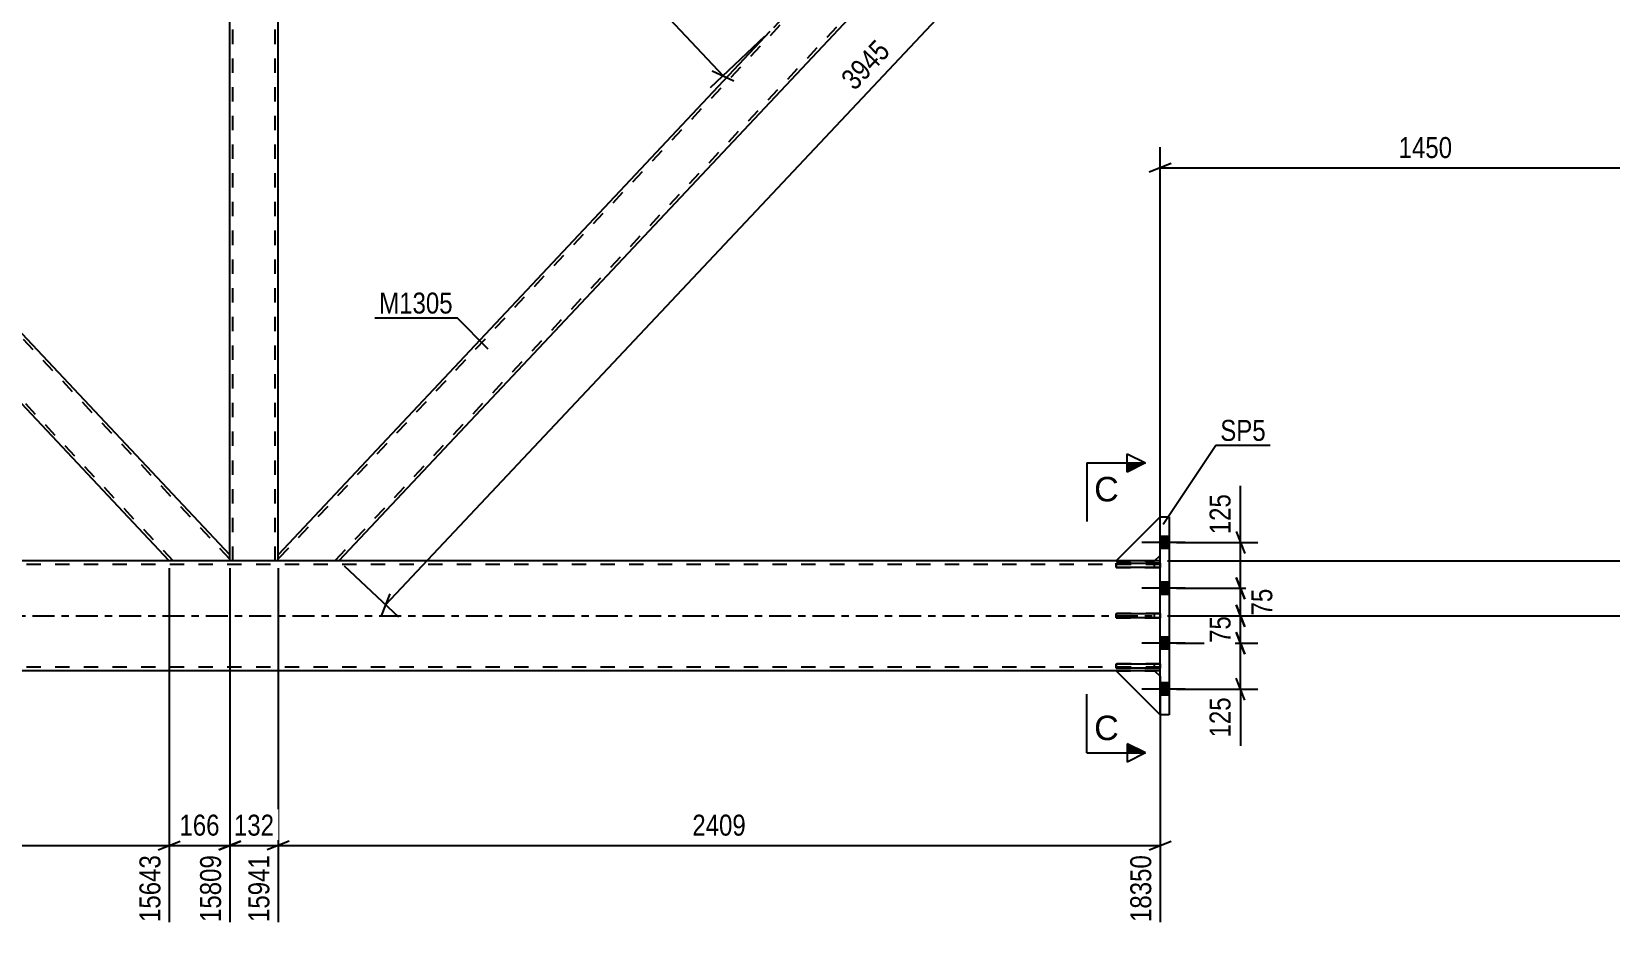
# Model space of a CAD drawing. Header units: millimetres. Extents: x -188 to 1001, y -654 to 187.
# Drawn here: x 663.4 to 879, y -201.9 to -79.7 of the extents above; entities that cross this region are included whole.
import ezdxf

# ---------------------------------------------------------------- set-up
doc = ezdxf.new("R2010")
doc.units = ezdxf.units.MM
doc.linetypes.add('DXK_LINE_DOT2', pattern=[3.9198, 1.9599, -1.9599])
doc.linetypes.add('DXK_LINE_DOT3', pattern=[5.9187, 2.979, -0.9799, 0.9799, -0.9799])
doc.styles.add('Arial', font='ARIAL.TTF', dxfattribs={"height": 0.2})
doc.styles.add('Arial Narrow', font='ARIALN.TTF', dxfattribs={"height": 0.2})

# ---------------------------------------------------------------- blocks, each defined once
blk = doc.blocks.new('Part-761542699-1617 - 1399')
at = {"color": 7, "linetype": 'DXK_LINE_DOT2'}
for p, q in [((817.5, -159.2), (811.5, -159.2)), ((811.5, -159.2), (811.5, -159.8)), ((816.75, -159.8), (816.75, -159.2)), ((817.5, -159.8), (817.5, -159.2)), ((811.5, -159.8), (817.5, -159.8))]:
    blk.add_line(p, q, dxfattribs=at)
blk = doc.blocks.new('Part-761542699-1615 - 1399')
at = {"color": 7, "linetype": 'DXK_LINE_DOT2'}
for p, q in [((811.5, -167), (816.75, -167)), ((817.5, -173), (811.5, -167)), ((816.75, -167), (817.5, -167.75)), ((817.5, -167.75), (817.5, -173))]:
    blk.add_line(p, q, dxfattribs=at)
blk = doc.blocks.new('Bolt-761542699-1490 - 1399')
at = {"linetype": 'Continuous'}
for points in [[(817.5, -148.67), (817.5, -150.32), (818.75, -150.32), (818.75, -148.67)], [(817.5, -148.67), (817.5, -150.32), (818.75, -150.32), (818.75, -148.67)], [(817.5, -148.67), (817.5, -150.32), (818.75, -150.32), (818.75, -148.67)], [(817.5, -154.92), (817.5, -156.57), (818.75, -156.57), (818.75, -154.92)], [(817.5, -154.92), (817.5, -156.57), (818.75, -156.57), (818.75, -154.92)], [(817.5, -162.42), (817.5, -164.07), (818.75, -164.07), (818.75, -162.42)], [(817.5, -162.42), (817.5, -164.07), (818.75, -164.07), (818.75, -162.42)], [(817.5, -168.67), (817.5, -170.32), (818.75, -170.32), (818.75, -168.67)], [(817.5, -168.67), (817.5, -170.32), (818.75, -170.32), (818.75, -168.67)], [(817.5, -168.67), (817.5, -170.32), (818.75, -170.32), (818.75, -168.67)]]:
    blk.add_hatch(color=1, dxfattribs=at).paths.add_polyline_path(points)
at = {"color": 1, "linetype": 'Continuous'}
for p, q in [((818.75, -148.67), (817.5, -148.67)), ((818.75, -148.67), (817.5, -148.67)), ((818.75, -148.67), (817.5, -148.67)), ((820.95, -149.5), (815, -149.5)), ((820.95, -149.5), (815, -149.5)), ((820.95, -149.5), (815, -149.5)), ((818.75, -150.32), (817.5, -150.32)), ((818.75, -150.32), (817.5, -150.32)), ((818.75, -150.32), (817.5, -150.32)), ((818.75, -154.92), (817.5, -154.92)), ((818.75, -154.92), (817.5, -154.92)), ((820.95, -155.75), (815, -155.75)), ((820.95, -155.75), (815, -155.75)), ((818.75, -156.57), (817.5, -156.57)), ((818.75, -156.57), (817.5, -156.57)), ((820.95, -163.25), (815, -163.25)), ((820.95, -163.25), (815, -163.25)), ((818.75, -162.42), (817.5, -162.42)), ((818.75, -162.42), (817.5, -162.42)), ((818.75, -164.07), (817.5, -164.07)), ((818.75, -164.07), (817.5, -164.07)), ((820.95, -169.5), (815, -169.5)), ((820.95, -169.5), (815, -169.5)), ((820.95, -169.5), (815, -169.5)), ((818.75, -168.67), (817.5, -168.67)), ((818.75, -168.67), (817.5, -168.67)), ((818.75, -168.67), (817.5, -168.67)), ((818.75, -170.32), (817.5, -170.32)), ((818.75, -170.32), (817.5, -170.32)), ((818.75, -170.32), (817.5, -170.32))]:
    blk.add_line(p, q, dxfattribs=at)
blk = doc.blocks.new('Part-761542699-1582 - 1399')
at = {"color": 7, "linetype": 'DXK_LINE_DOT2'}
for p, q in [((817.5, -152.5), (-100, -152.5)), ((817.5, -152), (230.6, -152)), ((817.5, -167), (817.5, -152)), ((817.5, -166.5), (-100, -166.5))]:
    blk.add_line(p, q, dxfattribs=at)
at = {"color": 2, "linetype": 'Continuous'}
for p, q in [((817.5, -152), (540.75, -152)), ((817.5, -167), (551.88, -167))]:
    blk.add_line(p, q, dxfattribs=at)
at = {"color": 7, "linetype": 'DXK_LINE_DOT3'}
blk.add_line((-100, -159.5), (817.5, -159.5), dxfattribs=at)
blk = doc.blocks.new('Part-761542699-1606 - 1399')
at = {"color": 2, "linetype": 'Continuous'}
for p, q in [((817.5, -146), (811.5, -152)), ((816.75, -152), (817.5, -151.25))]:
    blk.add_line(p, q, dxfattribs=at)
at = {"color": 7, "linetype": 'DXK_LINE_DOT2'}
for p, q in [((817.5, -151.25), (817.5, -146)), ((811.5, -152), (816.75, -152))]:
    blk.add_line(p, q, dxfattribs=at)
blk = doc.blocks.new('Part-761542699-1609 - 1399')
at = {"color": 7, "linetype": 'DXK_LINE_DOT2'}
for p, q in [((817.5, -146), (811.5, -152)), ((817.5, -151.25), (817.5, -146)), ((811.5, -152), (816.75, -152)), ((816.75, -152), (817.5, -151.25))]:
    blk.add_line(p, q, dxfattribs=at)
blk = doc.blocks.new('Part-761542699-1612 - 1399')
at = {"color": 2, "linetype": 'Continuous'}
for p, q in [((817.5, -173), (811.5, -167)), ((816.75, -167), (817.5, -167.75))]:
    blk.add_line(p, q, dxfattribs=at)
at = {"color": 7, "linetype": 'DXK_LINE_DOT2'}
for p, q in [((811.5, -167), (816.75, -167)), ((817.5, -167.75), (817.5, -173))]:
    blk.add_line(p, q, dxfattribs=at)
blk = doc.blocks.new('Part-761542699-1616 - 1399')
at = {"color": 7, "linetype": 'DXK_LINE_DOT2'}
for p, q in [((817.5, -152.32), (811.5, -152.32)), ((811.5, -152.32), (811.5, -152.92)), ((811.5, -152.92), (817.5, -152.92)), ((816.75, -152.92), (816.75, -152.32)), ((817.5, -152.92), (817.5, -152.32))]:
    blk.add_line(p, q, dxfattribs=at)
blk = doc.blocks.new('Part-761542699-1645 - 1399')
at = {"color": 2, "linetype": 'Continuous'}
for p, q in [((623.28, -79.75), (618.75, -84.57)), ((690.45, -151.17), (623.28, -79.75)), ((682.17, -152), (618.75, -84.57)), ((690.45, -152), (690.45, -151.17))]:
    blk.add_line(p, q, dxfattribs=at)
at = {"color": 7, "linetype": 'DXK_LINE_DOT2'}
for p, q in [((690.45, -151.76), (623.01, -80.04)), ((619.03, -84.27), (619.05, -84.25)), ((682.72, -152), (619.03, -84.27)), ((690.45, -152), (682.17, -152))]:
    blk.add_line(p, q, dxfattribs=at)
blk = doc.blocks.new('Part-761542699-1695 - 1399')
at = {"color": 7, "linetype": 'DXK_LINE_DOT2'}
for p, q in [((697.05, -7.5), (690.45, -7.5)), ((690.45, -8.33), (690.45, -7.5)), ((690.85, -152), (690.85, -7.5)), ((696.65, -152), (696.65, -7.5)), ((697.05, -8.33), (697.05, -7.5)), ((690.45, -152), (690.45, -151.17)), ((697.05, -152), (690.45, -152)), ((697.05, -152), (697.05, -151.17))]:
    blk.add_line(p, q, dxfattribs=at)
at = {"color": 2, "linetype": 'Continuous'}
for p, q in [((690.45, -151.17), (690.45, -8.33)), ((697.05, -151.17), (697.05, -8.33))]:
    blk.add_line(p, q, dxfattribs=at)
blk = doc.blocks.new('Part-761542699-1740 - 1399')
at = {"color": 7, "linetype": 'DXK_LINE_DOT2'}
for p, q in [((832.72, -7.5), (697.05, -151.76)), ((840.45, -7.74), (704.79, -152)), ((840.45, -7.5), (832.17, -7.5)), ((840.45, -8.33), (840.39, -8.39)), ((840.45, -8.33), (840.45, -7.5)), ((768.75, -74.93), (764.22, -79.75)), ((705.33, -152), (697.05, -152))]:
    blk.add_line(p, q, dxfattribs=at)
at = {"color": 2, "linetype": 'Continuous'}
for p, q in [((840.39, -8.39), (705.33, -152)), ((832.17, -7.5), (768.75, -74.93)), ((764.22, -79.75), (697.05, -151.17)), ((697.05, -152), (697.05, -151.17))]:
    blk.add_line(p, q, dxfattribs=at)
blk = doc.blocks.new('Part-761542699-1750 - 1399')
at = {"color": 7, "linetype": 'DXK_LINE_DOT2'}
for p, q in [((682.72, -7.5), (547.05, -151.76)), ((690.45, -7.74), (554.79, -152)), ((690.45, -7.5), (682.17, -7.5)), ((618.75, -74.93), (614.22, -79.75)), ((623.28, -79.75), (618.75, -84.57)), ((555.33, -152), (547.05, -152))]:
    blk.add_line(p, q, dxfattribs=at)
at = {"color": 2, "linetype": 'Continuous'}
for p, q in [((682.17, -7.5), (618.75, -74.93)), ((690.45, -8.33), (623.28, -79.75)), ((690.45, -8.33), (690.45, -7.5)), ((614.22, -79.75), (547.05, -151.17)), ((618.75, -84.57), (555.33, -152)), ((547.05, -152), (547.05, -151.17))]:
    blk.add_line(p, q, dxfattribs=at)
blk = doc.blocks.new('Part-761542699-1831 - 1399')
at = {"color": 2, "linetype": 'Continuous'}
for p, q in [((817.5, -146), (818.75, -146)), ((817.5, -152.32), (817.5, -146)), ((818.75, -146), (818.75, -173)), ((817.5, -159.2), (817.5, -152.92)), ((817.5, -166.07), (817.5, -159.8)), ((817.5, -173), (817.5, -166.67)), ((818.75, -173), (817.5, -173))]:
    blk.add_line(p, q, dxfattribs=at)
at = {"color": 7, "linetype": 'DXK_LINE_DOT2'}
for p, q in [((817.5, -152.92), (817.5, -152.32)), ((817.5, -159.8), (817.5, -159.2)), ((817.5, -166.67), (817.5, -166.07))]:
    blk.add_line(p, q, dxfattribs=at)
blk = doc.blocks.new('Part-761542699-1874 - 1399')
at = {"color": 2, "linetype": 'Continuous'}
for p, q in [((811.5, -166.07), (817.5, -166.07)), ((811.5, -166.67), (811.5, -166.07)), ((817.5, -166.67), (811.5, -166.67)), ((817.5, -166.07), (817.5, -166.67))]:
    blk.add_line(p, q, dxfattribs=at)
at = {"color": 7, "linetype": 'DXK_LINE_DOT2'}
blk.add_line((816.75, -166.67), (816.75, -166.07), dxfattribs=at)
blk = doc.blocks.new('Part-761542699-1875 - 1399')
at = {"color": 2, "linetype": 'Continuous'}
for p, q in [((811.5, -159.2), (817.5, -159.2)), ((811.5, -159.8), (811.5, -159.2)), ((817.5, -159.2), (817.5, -159.8)), ((817.5, -159.8), (811.5, -159.8))]:
    blk.add_line(p, q, dxfattribs=at)
at = {"color": 7, "linetype": 'DXK_LINE_DOT2'}
blk.add_line((816.75, -159.8), (816.75, -159.2), dxfattribs=at)
blk = doc.blocks.new('Part-761542699-1876 - 1399')
at = {"color": 2, "linetype": 'Continuous'}
for p, q in [((811.5, -152.32), (817.5, -152.32)), ((811.5, -152.92), (811.5, -152.32)), ((817.5, -152.92), (811.5, -152.92)), ((817.5, -152.32), (817.5, -152.92))]:
    blk.add_line(p, q, dxfattribs=at)
at = {"color": 7, "linetype": 'DXK_LINE_DOT2'}
blk.add_line((816.75, -152.92), (816.75, -152.32), dxfattribs=at)
blk = doc.blocks.new('Part-761542699-1877 - 1399')
at = {"color": 7, "linetype": 'DXK_LINE_DOT2'}
for p, q in [((817.5, -166.07), (811.5, -166.07)), ((811.5, -166.07), (811.5, -166.67)), ((811.5, -166.67), (817.5, -166.67)), ((816.75, -166.67), (816.75, -166.07)), ((817.5, -166.67), (817.5, -166.07))]:
    blk.add_line(p, q, dxfattribs=at)
blk = doc.blocks.new('StraightDimension-761542699-27920 - 1399')
at = {"color": 7, "linetype": 'Continuous'}
for p, q in [((697.05, -153), (697.05, -201.3)), ((817.5, -168), (817.5, -201.3)), ((698.55, -190.26), (695.55, -191.46)), ((697.05, -190.86), (817.5, -190.86)), ((816, -191.46), (819, -190.26))]:
    blk.add_line(p, q, dxfattribs=at)
at = {"color": 0}
blk.add_wipeout([(761.53, -190.11), (761.53, -185.91), (753.02, -185.91), (753.02, -190.11)], dxfattribs=at)
at = {"color": 0, "linetype": 'Continuous'}
blk.add_wipeout([(816.9, -191.56), (812.7, -191.56), (812.7, -201.9), (816.9, -201.9)], dxfattribs=at)
at = {"color": 3, "style": 'Arial Narrow'}
blk.add_text('2409', height=2.863, dxfattribs=at).set_placement((753.62, -189.51))
at = {"color": 3, "linetype": 'Continuous', "style": 'Arial Narrow'}
blk.add_text('18350', height=2.863, rotation=90.0002, dxfattribs=at).set_placement((816.3, -201.3))
blk = doc.blocks.new('StraightDimension-761542699-23572 - 1399')
at = {"color": 7, "linetype": 'Continuous'}
for p, q in [((819.75, -163.25), (830.88, -163.25)), ((827.88, -161.75), (829.08, -164.75)), ((828.48, -169.5), (828.48, -163.25)), ((829.08, -171), (827.88, -168)), ((819.75, -169.5), (830.88, -169.5))]:
    blk.add_line(p, q, dxfattribs=at)
at = {"color": 0}
blk.add_wipeout([(827.73, -170.02), (823.53, -170.02), (823.53, -176.71), (827.73, -176.71)], dxfattribs=at)
at = {"color": 7, "linetype": 'Continuous'}
blk.add_line((828.48, -169.5), (828.48, -177.23), dxfattribs=at)
blk.add_line((828.48, -169.5), (828.48, -177.23), dxfattribs=at)
at = {"color": 3, "style": 'Arial Narrow'}
blk.add_text('125', height=2.863, rotation=90.0002, dxfattribs=at).set_placement((827.13, -176.11))
blk = doc.blocks.new('StraightDimension-761542699-23569 - 1399')
at = {"color": 7, "linetype": 'Continuous'}
for p, q in [((827.88, -148), (829.08, -151)), ((819.75, -149.5), (830.88, -149.5)), ((828.48, -155.75), (828.48, -149.5)), ((829.08, -157.25), (827.88, -154.25)), ((819.75, -155.75), (830.88, -155.75))]:
    blk.add_line(p, q, dxfattribs=at)
at = {"color": 0}
blk.add_wipeout([(827.73, -142.29), (823.53, -142.29), (823.53, -148.97), (827.73, -148.97)], dxfattribs=at)
at = {"color": 7, "linetype": 'Continuous'}
blk.add_line((828.48, -149.5), (828.48, -141.77), dxfattribs=at)
blk.add_line((828.48, -149.5), (828.48, -141.77), dxfattribs=at)
at = {"color": 3, "style": 'Arial Narrow'}
blk.add_text('125', height=2.863, rotation=90.0002, dxfattribs=at).set_placement((827.13, -148.37))
blk = doc.blocks.new('StraightDimension-761542699-24559 - 1399')
at = {"color": 7, "linetype": 'Continuous'}
for p, q in [((841.18, -9.01), (848.58, -15.97)), ((846.24, -15.83), (847.43, -12.83)), ((711.72, -158), (846.84, -14.33)), ((706.06, -152.69), (713.47, -159.65)), ((712.31, -156.5), (711.13, -159.51))]:
    blk.add_line(p, q, dxfattribs=at)
at = {"color": 0}
blk.add_wipeout([(781.65, -82.55), (778.59, -79.68), (772.76, -85.88), (775.81, -88.75)], dxfattribs=at)
at = {"color": 3, "style": 'Arial Narrow'}
blk.add_text('3945', height=2.863, rotation=46.7591, dxfattribs=at).set_placement((775.79, -87.91))
blk = doc.blocks.new('StraightDimension-761542699-2564 - 1399')
at = {"color": 7, "linetype": 'Continuous'}
for p, q in [((890, -8.5), (890, -100.76)), ((817.5, -151), (817.5, -95.51)), ((819, -97.76), (816, -98.96)), ((817.5, -98.36), (890, -98.36)), ((888.5, -98.96), (891.5, -97.76))]:
    blk.add_line(p, q, dxfattribs=at)
at = {"color": 0}
blk.add_wipeout([(858.01, -97.61), (858.01, -93.41), (849.49, -93.41), (849.49, -97.61)], dxfattribs=at)
at = {"color": 3, "style": 'Arial Narrow'}
blk.add_text('1450', height=2.863, dxfattribs=at).set_placement((850.09, -97.01))
blk = doc.blocks.new('StraightDimension-761542699-23570 - 1399')
at = {"color": 7, "linetype": 'Continuous'}
for p, q in [((827.88, -154.25), (829.08, -157.25)), ((819.75, -155.75), (831.33, -155.75)), ((828.48, -159.5), (828.48, -155.75)), ((818.5, -159.5), (831.33, -159.5)), ((829.08, -161), (827.88, -158))]:
    blk.add_line(p, q, dxfattribs=at)
at = {"color": 0}
blk.add_wipeout([(833.43, -155.2), (829.23, -155.2), (829.23, -160.05), (833.43, -160.05)], dxfattribs=at)
at = {"color": 3, "style": 'Arial Narrow'}
blk.add_text('75', height=2.863, rotation=90.0002, dxfattribs=at).set_placement((832.83, -159.45))
blk = doc.blocks.new('StraightDimension-761542699-23571 - 1399')
at = {"color": 7, "linetype": 'Continuous'}
for p, q in [((818.5, -159.5), (830.88, -159.5)), ((827.88, -158), (829.08, -161)), ((828.48, -163.25), (828.48, -159.5)), ((819.75, -163.25), (830.88, -163.25)), ((829.08, -164.75), (827.88, -161.75))]:
    blk.add_line(p, q, dxfattribs=at)
at = {"color": 0}
blk.add_wipeout([(827.73, -158.95), (823.53, -158.95), (823.53, -163.8), (827.73, -163.8)], dxfattribs=at)
at = {"color": 3, "style": 'Arial Narrow'}
blk.add_text('75', height=2.863, rotation=90.0002, dxfattribs=at).set_placement((827.13, -163.2))
blk = doc.blocks.new('StraightDimension-761542699-23618 - 1399')
at = {"color": 7, "linetype": 'Continuous'}
for p, q in [((891, 0.02), (911.26, 0.02)), ((909.46, -1.48), (908.26, 1.52)), ((908.86, -159.5), (908.86, 0.02)), ((818.5, -159.5), (911.26, -159.5)), ((908.26, -158), (909.46, -161))]:
    blk.add_line(p, q, dxfattribs=at)
at = {"color": 0}
blk.add_wipeout([(908.11, -75.48), (903.91, -75.48), (903.91, -84), (908.11, -84)], dxfattribs=at)
at = {"color": 3, "style": 'Arial Narrow'}
blk.add_text('3190', height=2.863, rotation=90.0002, dxfattribs=at).set_placement((907.51, -83.4))
blk = doc.blocks.new('StraightDimension-761542699-23626 - 1399')
at = {"color": 7, "linetype": 'Continuous'}
for p, q in [((900.24, -9), (899.04, -6)), ((891, -7.5), (902.04, -7.5)), ((899.64, -152), (899.64, -7.5)), ((899.04, -150.5), (900.24, -153.5)), ((818.5, -152), (902.04, -152))]:
    blk.add_line(p, q, dxfattribs=at)
at = {"color": 0}
blk.add_wipeout([(898.89, -75.49), (894.69, -75.49), (894.69, -84.01), (898.89, -84.01)], dxfattribs=at)
at = {"color": 3, "style": 'Arial Narrow'}
blk.add_text('2890', height=2.863, rotation=90.0002, dxfattribs=at).set_placement((898.29, -83.41))
blk = doc.blocks.new('StraightDimension-761542699-24531 - 1399')
at = {"color": 7, "linetype": 'Continuous'}
for p, q in [((696.32, -9.01), (688.9, -15.99)), ((692.11, -15.03), (689.18, -13.66)), ((690.65, -14.35), (757.82, -85.77)), ((763.49, -80.44), (756.07, -87.41)), ((756.35, -85.09), (759.28, -86.45))]:
    blk.add_line(p, q, dxfattribs=at)
at = {"color": 0}
blk.add_wipeout([(727.7, -52.65), (730.76, -49.77), (724.92, -43.57), (721.86, -46.44)], dxfattribs=at)
at = {"color": 3, "style": 'Arial Narrow'}
blk.add_text('1961', height=2.863, rotation=-46.7591, dxfattribs=at).set_placement((722.71, -46.47))
blk = doc.blocks.new('StraightDimension-761542699-27921 - 1399')
at = {"color": 7, "linetype": 'Continuous'}
for p, q in [((690.45, -153), (690.45, -201.3)), ((697.05, -153), (697.05, -201.3)), ((688.95, -191.46), (691.95, -190.26)), ((690.45, -190.86), (697.05, -190.86)), ((698.55, -190.26), (695.55, -191.46))]:
    blk.add_line(p, q, dxfattribs=at)
at = {"color": 0}
blk.add_wipeout([(697.09, -190.11), (697.09, -185.91), (690.41, -185.91), (690.41, -190.11)], dxfattribs=at)
at = {"color": 0, "linetype": 'Continuous'}
blk.add_wipeout([(696.45, -191.56), (692.25, -191.56), (692.25, -201.9), (696.45, -201.9)], dxfattribs=at)
at = {"color": 3, "style": 'Arial Narrow'}
blk.add_text('132', height=2.863, dxfattribs=at).set_placement((691.01, -189.51))
at = {"color": 3, "linetype": 'Continuous', "style": 'Arial Narrow'}
blk.add_text('15941', height=2.863, rotation=90.0002, dxfattribs=at).set_placement((695.85, -201.3))
blk = doc.blocks.new('StraightDimension-761542699-27922 - 1399')
at = {"color": 7, "linetype": 'Continuous'}
for p, q in [((682.17, -153), (682.17, -201.3)), ((690.45, -153), (690.45, -201.3)), ((680.67, -191.46), (683.67, -190.26)), ((682.17, -190.86), (690.45, -190.86)), ((691.95, -190.26), (688.95, -191.46))]:
    blk.add_line(p, q, dxfattribs=at)
at = {"color": 0}
blk.add_wipeout([(689.65, -190.11), (689.65, -185.91), (682.97, -185.91), (682.97, -190.11)], dxfattribs=at)
at = {"color": 0, "linetype": 'Continuous'}
blk.add_wipeout([(689.85, -191.56), (685.65, -191.56), (685.65, -201.9), (689.85, -201.9)], dxfattribs=at)
at = {"color": 3, "style": 'Arial Narrow'}
blk.add_text('166', height=2.863, dxfattribs=at).set_placement((683.57, -189.51))
at = {"color": 3, "linetype": 'Continuous', "style": 'Arial Narrow'}
blk.add_text('15809', height=2.863, rotation=90.0002, dxfattribs=at).set_placement((689.25, -201.3))
blk = doc.blocks.new('StraightDimension-761542699-27923 - 1399')
at = {"color": 7, "linetype": 'Continuous'}
for p, q in [((547.05, -153), (547.05, -201.3)), ((682.17, -153), (682.17, -201.3)), ((548.55, -190.26), (545.55, -191.46)), ((547.05, -190.86), (682.17, -190.86)), ((680.67, -191.46), (683.67, -190.26))]:
    blk.add_line(p, q, dxfattribs=at)
at = {"color": 0}
blk.add_wipeout([(618.87, -190.11), (618.87, -185.91), (610.35, -185.91), (610.35, -190.11)], dxfattribs=at)
at = {"color": 0, "linetype": 'Continuous'}
blk.add_wipeout([(681.57, -191.56), (677.37, -191.56), (677.37, -201.9), (681.57, -201.9)], dxfattribs=at)
at = {"color": 3, "style": 'Arial Narrow'}
blk.add_text('2702', height=2.863, dxfattribs=at).set_placement((610.95, -189.51))
at = {"color": 3, "linetype": 'Continuous', "style": 'Arial Narrow'}
blk.add_text('15643', height=2.863, rotation=90.0002, dxfattribs=at).set_placement((680.97, -201.3))
blk = doc.blocks.new('Mark-761542699-1827 - 1399')
at = {"color": 0}
blk.add_wipeout([(831.94, -135.62), (831.94, -132.62), (825.73, -132.62), (825.73, -135.62)], dxfattribs=at)
blk.add_wipeout([(831.94, -135.62), (831.94, -132.62), (825.73, -132.62), (825.73, -135.62)], dxfattribs=at)
at = {"color": 30, "linetype": 'Continuous'}
for p, q in [((817.91, -146.97), (825.13, -136.22)), ((825.13, -136.22), (832.54, -136.22))]:
    blk.add_line(p, q, dxfattribs=at)
at = {"color": 3, "style": 'Arial Narrow'}
blk.add_text('SP5', height=2.863, dxfattribs=at).set_placement((825.73, -135.62))
blk = doc.blocks.new('SectionMark-761542699-30459 - 1399')
at = {"linetype": 'Continuous'}
for points in [[(813, -139.88), (813, -138.63), (815.5, -138.63)], [(813, -178.22), (813, -176.97), (815.5, -178.22)]]:
    blk.add_hatch(color=6, dxfattribs=at).paths.add_polyline_path(points)
at = {"color": 6, "linetype": 'Continuous'}
for p, q in [((813, -139.88), (813, -137.38)), ((813, -137.38), (815.5, -138.63)), ((807.5, -138.63), (815.5, -138.63)), ((815.5, -138.63), (813, -139.88)), ((807.5, -178.22), (815.5, -178.22)), ((815.5, -178.22), (813, -176.97)), ((813, -176.97), (813, -179.47)), ((815.5, -178.22), (813, -179.47))]:
    blk.add_line(p, q, dxfattribs=at)
at = {"color": 0, "linetype": 'Continuous'}
for points in [[(811.87, -143.88), (811.87, -140.38), (808.5, -140.38), (808.5, -143.88)], [(811.87, -176.47), (811.87, -172.97), (808.5, -172.97), (808.5, -176.47)]]:
    blk.add_wipeout(points, dxfattribs=at)
at = {"color": 6, "linetype": 'Continuous'}
for p, q in [((807.5, -138.63), (807.5, -146.63)), ((807.5, -178.22), (807.5, -170.22))]:
    blk.add_line(p, q, dxfattribs=at)
at = {"color": 3, "linetype": 'Continuous', "style": 'Arial'}
for p in [(808.5, -143.88), (808.5, -176.47)]:
    blk.add_text('C', height=3.34, dxfattribs=at).set_placement(p)
blk = doc.blocks.new('Mark-761542699-23677 - 1399')
at = {"color": 0}
blk.add_wipeout([(720.9, -118.24), (720.9, -115.24), (710.85, -115.24), (710.85, -118.24)], dxfattribs=at)
blk.add_wipeout([(720.9, -118.24), (720.9, -115.24), (710.85, -115.24), (710.85, -118.24)], dxfattribs=at)
at = {"color": 30, "linetype": 'Continuous'}
for p in [(710.25, -118.84), (725.75, -123.09)]:
    blk.add_line(p, (721.5, -118.84), dxfattribs=at)
at = {"color": 3, "style": 'Arial Narrow'}
blk.add_text('M1305', height=2.863, dxfattribs=at).set_placement((710.85, -118.24))

msp = doc.modelspace()

# ---------------------------------------------------------------- block references
for name in ['Part-761542699-1750 - 1399', 'Part-761542699-1695 - 1399', 'Part-761542699-1740 - 1399', 'Part-761542699-1645 - 1399', 'Part-761542699-1606 - 1399', 'Part-761542699-1609 - 1399', 'Part-761542699-1831 - 1399', 'Bolt-761542699-1490 - 1399', 'Part-761542699-1582 - 1399', 'Part-761542699-1616 - 1399', 'Part-761542699-1876 - 1399', 'Part-761542699-1617 - 1399', 'Part-761542699-1875 - 1399', 'Part-761542699-1874 - 1399', 'Part-761542699-1877 - 1399', 'Part-761542699-1615 - 1399', 'Part-761542699-1612 - 1399']:
    msp.add_blockref(name, (0, 0))

# ---------------------------------------------------------------- next in the draw order: block references
msp.add_blockref('StraightDimension-761542699-27920 - 1399', (0, 0))

# ---------------------------------------------------------------- next in the draw order: block references
for name in ['StraightDimension-761542699-23569 - 1399', 'StraightDimension-761542699-27921 - 1399', 'StraightDimension-761542699-23572 - 1399']:
    msp.add_blockref(name, (0, 0))

# ---------------------------------------------------------------- next in the draw order: block references
for name in ['StraightDimension-761542699-24559 - 1399', 'StraightDimension-761542699-27922 - 1399']:
    msp.add_blockref(name, (0, 0))

# ---------------------------------------------------------------- next in the draw order: block references
for name in ['StraightDimension-761542699-2564 - 1399', 'StraightDimension-761542699-24531 - 1399', 'Mark-761542699-23677 - 1399', 'StraightDimension-761542699-27923 - 1399', 'StraightDimension-761542699-23570 - 1399']:
    msp.add_blockref(name, (0, 0))

# ---------------------------------------------------------------- next in the draw order: block references
for name in ['SectionMark-761542699-30459 - 1399', 'StraightDimension-761542699-23571 - 1399']:
    msp.add_blockref(name, (0, 0))

# ---------------------------------------------------------------- next in the draw order: block references
msp.add_blockref('StraightDimension-761542699-23618 - 1399', (0, 0))

# ---------------------------------------------------------------- next in the draw order: block references
msp.add_blockref('StraightDimension-761542699-23626 - 1399', (0, 0))

# ---------------------------------------------------------------- next in the draw order: block references
msp.add_blockref('Mark-761542699-1827 - 1399', (0, 0))

doc.saveas('drawing.dxf')
